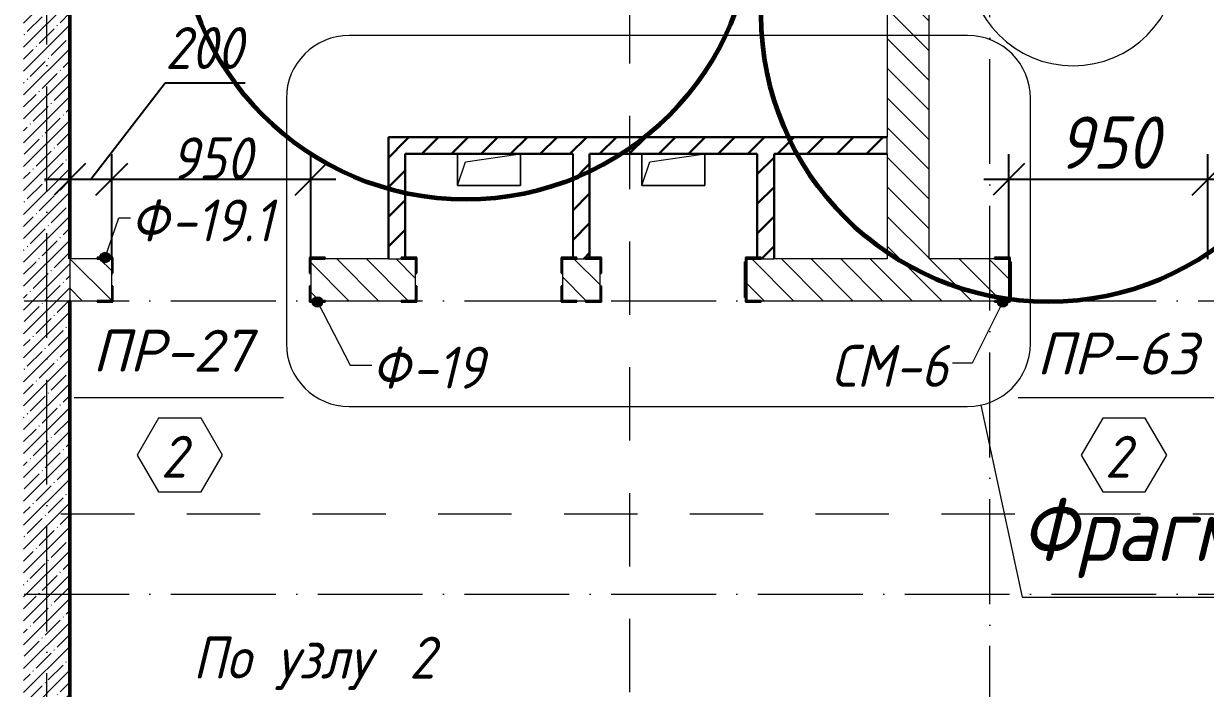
# Model space of a CAD drawing. Header units: millimetres. Extents: x -6064 to 178764, y -5836 to 29924.
# Drawn here: x 84750 to 90388, y 11550 to 14722 of the extents above; entities that cross this region are included whole.
import ezdxf

# ---------------------------------------------------------------- set-up
doc = ezdxf.new("R2010")
doc.units = ezdxf.units.MM
doc.linetypes.add('01 Штриховая _4 мм_', pattern=[600, 350, -250])
doc.linetypes.add('50_200_ШТРИХ_1Т_ш5_п1_п1_', pattern=[700, 500, -100, 0, -100])
for name, color, linetype, lineweight in [('1) ПГП Зеленый', 2, 'Continuous', 30), ('A-ANNO-SYMB', 7, 'Continuous', 9), ('A-AREA-IDEN', 7, 'Continuous', 9), ('A-DOOR-IDEN', 7, 'Continuous', 9), ('A-FLOR', 7, 'Continuous', 9), ('A-GENM', 7, 'Continuous', 9), ('A-GENM-1', 7, 'Continuous', 25), ('A-GENM-IDEN', 7, 'Continuous', 9), ('A-WALL-3', 7, 'Continuous', 50), ('A-WALL-PATT-1', 7, 'Continuous', 5), ('G-ANNO-SYMB-1', 7, '01 Штриховая _4 мм_', 9), ('G-ANNO-TEXT', 7, 'Continuous', 9), ('Оси-1', 7, '50_200_ШТРИХ_1Т_ш5_п1_п1_', 9)]:
    doc.layers.add(name, color=color, linetype=linetype, lineweight=lineweight)
doc.layers.add('A-ANNO-DIMS', color=7, linetype='Continuous')
for name, color, linetype, lineweight, true_color in [('A-WALL-1', 7, 'Continuous', 13, 0xce0000), ('A-WALL-7', 7, 'Continuous', 5, 0x008000), ('A-WALL-FNSH-2', 7, 'Continuous', 13, 0xce0000), ('A-WALL-PATT-2', 7, 'Continuous', 5, 0xce0000)]:
    doc.layers.add(name, color=color, linetype=linetype, lineweight=lineweight, true_color=true_color)
doc.styles.add('ISOCPEUR_I', font='isocpeui.ttf', dxfattribs={"width": 0.9, "height": 250})
doc.styles.add('ISOCPEUR_I_2', font='isocpeui.ttf', dxfattribs={"width": 0.9, "height": 200})
doc.styles.add('ISOCPEUR_I_3', font='isocpeui.ttf', dxfattribs={"width": 0.9, "height": 300})
doc.styles.add('ISOCPEUR_I_4', font='isocpeui.ttf', dxfattribs={"height": 200})
doc.dimstyles.new('ISO-2_0_0_9К_СРЕДНИЙ', dxfattribs={"dimscale": 304.8, "dimtxt": 199.196235, "dimasz": 0.492126, "dimexe": 0.393701, "dimexo": 0, "dimgap": 0, "dimtad": 1, "dimdec": 0, "dimzin": 0, "dimdsep": 46, "dimtxsty": 'ISOCPEUR_I_2', "dimblk1": 'OBLIQUE', "dimblk2": 'OBLIQUE', "dimsah": 1, "dimcen": 0.09, "dimdle": 0.393701, "dimazin": 0, "dimtfac": 1, "dimtdec": 4, "dimtix": 1, "dimtmove": 1, "dimatfit": 3, "dimfxl": 1, "dimtvp": 1, "dimtolj": 1, "dimtzin": 0, "dimarcsym": 2})
doc.dimstyles.new('ISO-2_0_0_9К_СРЕДНИЙ_2', dxfattribs={"dimscale": 304.8, "dimtxt": 199.196235, "dimasz": 0.492126, "dimexe": 0.393701, "dimexo": 0, "dimgap": 0, "dimtad": 1, "dimdec": 0, "dimzin": 0, "dimdsep": 46, "dimtxsty": 'ISOCPEUR_I_2', "dimblk1": 'OBLIQUE', "dimblk2": 'OBLIQUE', "dimsah": 1, "dimcen": 0.09, "dimdle": 0.393701, "dimazin": 0, "dimtfac": 1, "dimtdec": 4, "dimtix": 1, "dimtmove": 0, "dimatfit": 3, "dimfxl": 1, "dimtvp": 1, "dimtolj": 1, "dimtzin": 0, "dimarcsym": 2})
doc.dimstyles.new('ISO-2_5_0_9К_БОЛЬШОЙ__с_подложкой_', dxfattribs={"dimscale": 304.8, "dimtxt": 248.995294, "dimasz": 0.492126, "dimexe": 0.393701, "dimexo": 0, "dimgap": 0.164042, "dimtad": 1, "dimdec": 0, "dimzin": 0, "dimdsep": 46, "dimtxsty": 'ISOCPEUR_I', "dimblk1": 'OBLIQUE', "dimblk2": 'OBLIQUE', "dimsah": 1, "dimcen": 0.09, "dimdle": 0.393701, "dimazin": 0, "dimtfac": 1, "dimtdec": 4, "dimtix": 1, "dimtmove": 0, "dimatfit": 3, "dimfxl": 1, "dimtvp": 1, "dimtfill": 1, "dimtolj": 1, "dimtzin": 0, "dimarcsym": 2})
pattern_1 = [(135, (0, 0), (-70.71068, -70.71068), [])]
pattern_2 = [(45, (0, 0), (-70.71068, 70.71068), [])]

# ---------------------------------------------------------------- blocks, each defined once
blk = doc.blocks.new('AR_Отверстие прямоугольное _в плите_ - AR_Отверстие прямоугольное _в плите_-24489712-АР1_1_Кладочный план 2 этажа')
at = {"layer": 'A-GENM'}
for p, q in [((-150, 75), (-150, -75)), ((-112.5, 37.5), (150, 75)), ((150, -75), (150, 75)), ((-150, -75), (-112.5, 37.5)), ((-150, -75), (150, -75))]:
    blk.add_line(p, q, dxfattribs=at)
blk = doc.blocks.new('Фахверк_СКБ_Уголок - Ф-19_200х3980 h-28533769-АР1_1_Кладочный план 2 этажа')
at = {"layer": 'A-GENM-1'}
for p, q in [((200, 156), (125, 156)), ((125, 156), (125, 81)), ((131, 81), (131, 150)), ((131, 150), (200, 150)), ((200, 150), (200, 156)), ((125, 81), (131, 81)), ((131, 19), (125, 19)), ((125, 19), (125, -56)), ((131, -50), (131, 19)), ((125, -56), (200, -56)), ((200, -50), (131, -50)), ((200, -56), (200, -50))]:
    blk.add_line(p, q, dxfattribs=at)
blk = doc.blocks.new('Фахверк_СКБ_Уголок - Ф-19_1_200х3980 h все крепления развернуты-28533837-АР1_1_Кладочный план 2 этажа')
at = {"layer": 'A-GENM-1'}
for p, q in [((200, 156), (125, 156)), ((125, 156), (125, 81)), ((131, 81), (131, 150)), ((131, 150), (200, 150)), ((200, 150), (200, 156)), ((125, 81), (131, 81)), ((131, 19), (125, 19)), ((125, 19), (125, -56)), ((131, -50), (131, 19)), ((125, -56), (200, -56)), ((200, -50), (131, -50)), ((200, -56), (200, -50))]:
    blk.add_line(p, q, dxfattribs=at)
blk = doc.blocks.new('Фахверк_СКБ_Уголок_Тип 2 - СМ-6_200х2180 h-30007491-АР1_1_Кладочный план 2 этажа')
at = {"layer": 'A-GENM-1'}
for p, q in [((125, 156), (125, 81)), ((200, 156), (125, 156)), ((131, 81), (131, 150)), ((131, 150), (200, 150)), ((200, 150), (200, 156)), ((125, 81), (131, 81)), ((131, 19), (125, 19)), ((125, 19), (125, -56)), ((131, -50), (131, 19)), ((125, -56), (200, -56)), ((200, -50), (131, -50)), ((200, -56), (200, -50))]:
    blk.add_line(p, q, dxfattribs=at)
blk = doc.blocks.new('Стойка_Влож_Полоса боковая - Полоса-27101091-АР1_1_Кладочный план 2 этажа')
at = {"layer": 'A-GENM'}
for p, q in [((-5, 85), (0, 85)), ((-5, -85), (-5, 85)), ((0, 31), (0, -31)), ((0, -85), (-5, -85))]:
    blk.add_line(p, q, dxfattribs=at)
blk = doc.blocks.new('План этажа - длина полки 8 мм-17663127-АР1_1_Кладочный план 2 этажа')
at = {"layer": 'A-ANNO-SYMB'}
blk.add_line((-4, 0.001), (4, 0.001), dxfattribs=at)
blk = doc.blocks.new('_Oblique')
at = {"color": 0, "linetype": 'ByBlock', "lineweight": -2}
blk.add_line((-0.5, -0.5), (0.5, 0.5), dxfattribs=at)
blk = doc.blocks.new('DIMBLOCK390-АР1_1_Кладочный план 2 этажа')
at = {"layer": 'A-ANNO-DIMS', "color": 0, "lineweight": -2, "transparency": 16777216}
for p, q in [((85070, 13979.1), (85425.1, 14439)), ((85425.1, 14439), (85807.5, 14439)), ((85170, 13608), (85170, 14099.1)), ((84970, 14085.2), (84970, 13859.1)), ((84850, 13979.1), (85290, 13979.1))]:
    blk.add_line(p, q, dxfattribs=at)
at = {"layer": 'Defpoints', "color": 0, "transparency": 16777216}
for p in [(84970, 14085.2), (85170, 13979.1), (85170, 13608)]:
    blk.add_point(p, dxfattribs=at)
at = {"layer": 'A-ANNO-DIMS', "color": 0, "lineweight": -2, "transparency": 16777216, "xscale": 150, "yscale": 150, "zscale": 150, "rotation": 180}
blk.add_blockref('_Oblique', (84970, 13979.1), dxfattribs=at)
at = {"layer": 'A-ANNO-DIMS', "color": 0, "lineweight": -2, "transparency": 16777216, "xscale": 150, "yscale": 150, "zscale": 150}
blk.add_blockref('_Oblique', (85170, 13979.1), dxfattribs=at)
at = {"layer": 'A-ANNO-DIMS', "color": 0, "transparency": 16777216, "insert": (85425.1, 14705.6), "char_height": 200, "width": 455.087, "attachment_point": 1, "line_spacing_factor": 1.149209, "style": 'ISOCPEUR_I_2'}
blk.add_mtext('\\A1;200', dxfattribs=at)
blk = doc.blocks.new('DIMBLOCK391-АР1_1_Кладочный план 2 этажа')
at = {"layer": 'A-ANNO-DIMS', "color": 0, "lineweight": -2, "transparency": 16777216}
for p, q in [((85170, 13608), (85170, 14099.1)), ((86120, 13600), (86120, 14099.1)), ((85050, 13979.1), (86240, 13979.1))]:
    blk.add_line(p, q, dxfattribs=at)
at = {"layer": 'Defpoints', "color": 0, "transparency": 16777216}
for p in [(86120, 13979.1), (85170, 13608), (86120, 13600)]:
    blk.add_point(p, dxfattribs=at)
at = {"layer": 'A-ANNO-DIMS', "color": 0, "lineweight": -2, "transparency": 16777216, "xscale": 150, "yscale": 150, "zscale": 150, "rotation": 180}
blk.add_blockref('_Oblique', (85170, 13979.1), dxfattribs=at)
at = {"layer": 'A-ANNO-DIMS', "color": 0, "lineweight": -2, "transparency": 16777216, "xscale": 150, "yscale": 150, "zscale": 150}
blk.add_blockref('_Oblique', (86120, 13979.1), dxfattribs=at)
at = {"layer": 'A-ANNO-DIMS', "color": 0, "transparency": 16777216, "insert": (85645, 14079.1), "char_height": 200, "width": 455.087, "attachment_point": 5, "style": 'ISOCPEUR_I_2'}
blk.add_mtext('\\A1;950', dxfattribs=at)
blk = doc.blocks.new('AAR_СКБ_Марка_Двери_Перемычка и проем - Марка перемычки и проема-25306769-АР1_1_Кладочный план 2 этажа')
at = {"layer": 'A-DOOR-IDEN'}
for p, q in [((-5, 0), (5, 0)), ((-0.968, -0.984), (-1.986, -2.747)), ((1.067, -0.984), (-0.968, -0.984)), ((2.085, -2.747), (1.067, -0.984)), ((-1.986, -2.747), (-0.968, -4.509)), ((1.067, -4.509), (2.085, -2.747)), ((-0.968, -4.509), (1.067, -4.509))]:
    blk.add_line(p, q, dxfattribs=at)
blk = doc.blocks.new('DIMBLOCK524-АР1_1_Кладочный план 2 этажа')
at = {"layer": 'A-ANNO-DIMS', "color": 0, "lineweight": -2, "transparency": 16777216}
for p, q in [((89450, 13600), (89450, 14099.1)), ((90400, 13598.6), (90400, 14099.1)), ((89330, 13979.1), (90520, 13979.1))]:
    blk.add_line(p, q, dxfattribs=at)
at = {"layer": 'Defpoints', "color": 0, "transparency": 16777216}
for p in [(90400, 13979.1), (89450, 13600), (90400, 13598.6)]:
    blk.add_point(p, dxfattribs=at)
at = {"layer": 'A-ANNO-DIMS', "color": 0, "lineweight": -2, "transparency": 16777216, "xscale": 150, "yscale": 150, "zscale": 150, "rotation": 180}
blk.add_blockref('_Oblique', (89450, 13979.1), dxfattribs=at)
at = {"layer": 'A-ANNO-DIMS', "color": 0, "lineweight": -2, "transparency": 16777216, "xscale": 150, "yscale": 150, "zscale": 150}
blk.add_blockref('_Oblique', (90400, 13979.1), dxfattribs=at)
at = {"layer": 'A-ANNO-DIMS', "color": 0, "transparency": 16777216, "insert": (89925, 14154.1), "char_height": 250, "width": 568.858, "attachment_point": 5, "style": 'ISOCPEUR_I', "bg_fill": 3, "box_fill_scale": 1.1, "bg_fill_color": 256, "bg_fill_true_color": 13158600, "bg_fill_transparency": 0}
blk.add_mtext('\\A1;950', dxfattribs=at)
blk = doc.blocks.new('Марка_Помещения - Номер-25198446-Объем проектирования 2 этажа')
at = {"layer": 'A-AREA-IDEN'}
for start, end in [(360, 180), (180, 360)]:
    blk.add_arc((0, 0), 2.5, start, end, dxfattribs=at)

msp = doc.modelspace()

# ---------------------------------------------------------------- hatches: boundary and pattern name
at = {"layer": '1) ПГП Зеленый'}
h = msp.add_hatch(dxfattribs=at)
h.set_pattern_fill('FP_24', color=256, style=0, pattern_type=2)
h.set_pattern_definition(pattern_2)
h.paths.add_polyline_path([(86490, 13600), (86551, 13600), (86551, 13606), (86570, 13606), (86570, 14180), (86490, 14180), (86490, 13606)], flags=0)
h = msp.add_hatch(dxfattribs=at)
h.set_pattern_fill('FP_24', color=256, style=0, pattern_type=2)
h.set_pattern_definition(pattern_2)
h.paths.add_polyline_path([(88330, 14100), (88870, 14100), (88870, 14180), (86570, 14180), (86570, 14100), (88250, 14100)], flags=0)
h = msp.add_hatch(dxfattribs=at)
h.set_pattern_fill('FP_24', color=256, style=0, pattern_type=2)
h.set_pattern_definition(pattern_2)
h.paths.add_polyline_path([(87431, 13600), (87431, 13606), (87450, 13606), (87450, 14100), (87370, 14100), (87370, 13606), (87389, 13606), (87389, 13600)], flags=0)
h = msp.add_hatch(dxfattribs=at)
h.set_pattern_fill('FP_24', color=256, style=0, pattern_type=2)
h.set_pattern_definition(pattern_2)
h.paths.add_polyline_path([(88330, 13600), (88330, 14100), (88250, 14100), (88250, 13606), (88269, 13606), (88269, 13600)], flags=0)
at = {"layer": 'A-GENM-IDEN'}
h = msp.add_hatch(color=256, dxfattribs=at)
edge = h.paths.add_edge_path(flags=0)
edge.add_arc((85138.5, 13606), 25, 0, 360)
h = msp.add_hatch(color=256, dxfattribs=at)
edge = h.paths.add_edge_path(flags=0)
edge.add_arc((86151.5, 13394), 25, 0, 360)
h = msp.add_hatch(color=256, dxfattribs=at)
edge = h.paths.add_edge_path(flags=0)
edge.add_arc((89421, 13394), 25, 0, 360)
at = {"layer": 'A-WALL-PATT-1'}
h = msp.add_hatch(dxfattribs=at)
h.set_pattern_fill('FP_7', color=256, style=0, pattern_type=2)
h.set_pattern_definition([(45, (0, 0), (-57.02463, 57.02463), []), (45, (57.025, 0), (-57.02463, 57.02463), [100.806, -20.161, 3.353, -16.808])])
h.paths.add_polyline_path([(84970, 10400), (84970, 16280), (84750, 16280), (84750, 10400)], flags=0)
at = {"layer": 'A-WALL-PATT-2'}
h = msp.add_hatch(dxfattribs=at)
h.set_pattern_fill('FP_22', color=256, style=0, pattern_type=2)
h.set_pattern_definition(pattern_1)
h.paths.add_polyline_path([(89070, 13600), (89070, 16080), (88870, 16080), (88870, 13600)], flags=0)
h = msp.add_hatch(dxfattribs=at)
h.set_pattern_fill('FP_22', color=256, style=0, pattern_type=2)
h.set_pattern_definition(pattern_1)
h.paths.add_polyline_path([(87320, 13400), (87500, 13400), (87500, 13600), (87320, 13600), (87320, 13469)], flags=0)
h.paths.add_polyline_path([(86189, 13400), (86620, 13400), (86620, 13600), (86120, 13600), (86120, 13400)], flags=0)
h.paths.add_polyline_path([(84970, 13400), (85170, 13400), (85170, 13600), (84970, 13600), (84970, 13469)], flags=0)
h = msp.add_hatch(dxfattribs=at)
h.set_pattern_fill('FP_22', color=256, style=0, pattern_type=2)
h.set_pattern_definition(pattern_1)
h.paths.add_polyline_path([(88771.8, 13400), (89450, 13400), (89450, 13600), (88200, 13600), (88200, 13400), (88269, 13400)], flags=0)

# ---------------------------------------------------------------- linework, layer by layer
msp.add_line((87370, 14100), (87370, 13606))
at = {"color": 6, "lineweight": 60}
msp.add_circle((86860.5, 15252.1), 1369.4, dxfattribs=at)
at = {"layer": '1) ПГП Зеленый'}
for p, q in [((88870, 14180), (86490, 14180)), ((86490, 14180), (86490, 13600)), ((86570, 14100), (87370, 14100)), ((86570, 13606), (86570, 14100)), ((87450, 14100), (88250, 14100)), ((87450, 13606), (87450, 14100)), ((88250, 14100), (88250, 13606)), ((88330, 14100), (88870, 14100)), ((88330, 13600), (88330, 14100))]:
    msp.add_line(p, q, dxfattribs=at)
at = {"layer": 'A-ANNO-SYMB'}
for p, q in [((89253.2, 14665.4), (86303.4, 14665.4)), ((86003.4, 14365.4), (86003.4, 13195)), ((89553.2, 13195), (89553.2, 14365.4)), ((86303.4, 12895), (89253.2, 12895)), ((89316.2, 12901.7), (89513, 11984.5)), ((89513, 11984.5), (90159.5, 11984.5))]:
    msp.add_line(p, q, dxfattribs=at)
for centre, start, end in [((86303.4, 14365.4), 90, 180), ((89253.2, 14365.4), 0, 90), ((86303.4, 13195), 180, 270), ((89253.2, 13195), 270, 0)]:
    msp.add_arc(centre, 300, start, end, dxfattribs=at)
at = {"layer": 'A-FLOR'}
for p, q in [((86820.2, 13950), (86820.2, 14100)), ((87120.2, 14100), (87120.2, 13950)), ((87700, 13950), (87700, 14100)), ((88000, 14100), (88000, 13950)), ((87120.2, 13950), (86820.2, 13950)), ((88000, 13950), (87700, 13950))]:
    msp.add_line(p, q, dxfattribs=at)
at = {"layer": 'A-GENM-IDEN'}
for p, q in [((85138.5, 13606), (85204.3, 13795.1)), ((85204.3, 13795.1), (85260.2, 13795.1)), ((86151.5, 13394), (86307.9, 13092.7)), ((89421, 13394), (89275.2, 13101.2)), ((86307.9, 13092.7), (86410.8, 13092.7)), ((89275.2, 13101.2), (89180.8, 13101.2))]:
    msp.add_line(p, q, dxfattribs=at)
for centre in [(85138.5, 13606), (86151.5, 13394), (89421, 13394)]:
    msp.add_circle(centre, 25, dxfattribs=at)
at = {"layer": 'A-WALL-1'}
msp.add_line((84970, 13600), (84970, 13400), dxfattribs=at)
at = {"layer": 'A-WALL-3'}
for p, q in [((84970, 13600), (84970, 17050)), ((84970, 10400), (84970, 13400))]:
    msp.add_line(p, q, dxfattribs=at)
at = {"layer": 'A-WALL-7'}
for p, q in [((88870, 14100), (88870, 14180)), ((86490, 13600), (86551, 13600)), ((87389, 13600), (87431, 13600)), ((88269, 13600), (88330, 13600))]:
    msp.add_line(p, q, dxfattribs=at)
at = {"layer": 'A-WALL-FNSH-2'}
for p, q in [((88870, 16080), (88870, 14180)), ((89070, 13600), (89070, 16080)), ((88870, 14100), (88870, 13600)), ((85101, 13600), (84970, 13600)), ((86490, 13600), (86189, 13600)), ((88870, 13600), (88330, 13600)), ((89381, 13600), (89070, 13600)), ((85170, 13469), (85170, 13531)), ((86120, 13531), (86120, 13469)), ((86620, 13469), (86620, 13531)), ((87320, 13531), (87320, 13469)), ((87500, 13469), (87500, 13531)), ((88200, 13531), (88200, 13469)), ((89450, 13469), (89450, 13531)), ((84970, 13400), (85101, 13400)), ((86189, 13400), (86551, 13400)), ((87389, 13400), (87431, 13400)), ((88269, 13400), (89381, 13400))]:
    msp.add_line(p, q, dxfattribs=at)
at = {"layer": 'G-ANNO-SYMB-1'}
for p, q in [((87642.6, -4667.9), (87642.6, 28387.6)), ((42928.2, 12383.3), (126776.9, 12383.3))]:
    msp.add_line(p, q, dxfattribs=at)
at = {"layer": 'Оси-1'}
for p, q in [((84860, -2880), (84860, 28636.9)), ((89360, -4150), (89360, 28636.9)), ((-4160, 13400), (125951.6, 13400)), ((-4160, 12000), (125951.6, 12000))]:
    msp.add_line(p, q, dxfattribs=at)

# ---------------------------------------------------------------- block references
at = {"layer": 'A-ANNO-SYMB', "xscale": 99.99999999999993, "yscale": 99.99999999999993, "zscale": 99.99999999999993}
msp.add_blockref('План этажа - длина полки 8 мм-17663127-АР1_1_Кладочный план 2 этажа', (90559.5, 11984.5), dxfattribs=at)
at = {"layer": 'A-AREA-IDEN', "xscale": 199.9999999999999, "yscale": 199.9999999999999, "zscale": 199.9999999999999}
msp.add_blockref('Марка_Помещения - Номер-25198446-Объем проектирования 2 этажа', (89756.7, 15021.1), dxfattribs=at)
at = {"layer": 'A-DOOR-IDEN', "xscale": 99.99999999999993, "yscale": 99.99999999999993, "zscale": 99.99999999999993}
for p in [(85490.5, 12938), (89994.5, 12938)]:
    msp.add_blockref('AAR_СКБ_Марка_Двери_Перемычка и проем - Марка перемычки и проема-25306769-АР1_1_Кладочный план 2 этажа', p, dxfattribs=at)
at = {"layer": 'A-GENM'}
for name, p in [('AR_Отверстие прямоугольное _в плите_ - AR_Отверстие прямоугольное _в плите_-24489712-АР1_1_Кладочный план 2 этажа', (86970.2, 14025)), ('AR_Отверстие прямоугольное _в плите_ - AR_Отверстие прямоугольное _в плите_-24489712-АР1_1_Кладочный план 2 этажа', (87850, 14025)), ('Стойка_Влож_Полоса боковая - Полоса-27101091-АР1_1_Кладочный план 2 этажа', (88194, 13500))]:
    msp.add_blockref(name, p, dxfattribs=at)
at = {"layer": 'A-GENM', "rotation": 180}
msp.add_blockref('Стойка_Влож_Полоса боковая - Полоса-27101091-АР1_1_Кладочный план 2 этажа', (89456, 13500), dxfattribs=at)
at = {"layer": 'A-GENM-1', "rotation": 180}
for name, p in [('Фахверк_СКБ_Уголок - Ф-19_1_200х3980 h все крепления развернуты-28533837-АР1_1_Кладочный план 2 этажа', (85301, 13550)), ('Фахверк_СКБ_Уголок - Ф-19_200х3980 h-28533769-АР1_1_Кладочный план 2 этажа', (86751, 13550)), ('Фахверк_СКБ_Уголок - Ф-19_1_200х3980 h все крепления развернуты-28533837-АР1_1_Кладочный план 2 этажа', (87631, 13550)), ('Фахверк_СКБ_Уголок_Тип 2 - СМ-6_200х2180 h-30007491-АР1_1_Кладочный план 2 этажа', (89581, 13550))]:
    msp.add_blockref(name, p, dxfattribs=at)
at = {"layer": 'A-GENM-1'}
for name, p in [('Фахверк_СКБ_Уголок - Ф-19_200х3980 h-28533769-АР1_1_Кладочный план 2 этажа', (85989, 13450)), ('Фахверк_СКБ_Уголок - Ф-19_1_200х3980 h все крепления развернуты-28533837-АР1_1_Кладочный план 2 этажа', (87189, 13450)), ('Фахверк_СКБ_Уголок_Тип 2 - СМ-6_200х2180 h-30007491-АР1_1_Кладочный план 2 этажа', (88069, 13450))]:
    msp.add_blockref(name, p, dxfattribs=at)

# ---------------------------------------------------------------- texts
at = {"layer": 'A-ANNO-SYMB', "insert": (89505.5, 12457.9), "char_height": 300, "width": 2085.189, "attachment_point": 1, "style": 'ISOCPEUR_I_3'}
msp.add_mtext('Фрагмент', dxfattribs=at)
at = {"layer": 'A-DOOR-IDEN', "char_height": 200, "width": 158.734, "attachment_point": 1, "style": 'ISOCPEUR_I_2'}
for insert in [(85404.3, 12755.3), (89908.3, 12755.3)]:
    msp.add_mtext('\\fISOCPEUR|b0|i1|c204|p34|;\\W.9;2', dxfattribs=dict(at, insert=insert))
at = {"layer": 'A-GENM-IDEN', "char_height": 200, "attachment_point": 1}
for s, insert, width, style in [('\\fISOCPEUR|b0|i1|c204|p34|;\\W.9;Ф', (85260.2, 13882.8), 230.886, 'ISOCPEUR_I_2'), ('-19.1', (85450.7, 13882.8), 620.506, 'ISOCPEUR_I_2'), ('ПР', (85078.2, 13261.2), 416.877, 'ISOCPEUR_I_4'), ('-27', (85422.1, 13261.2), 529.114, 'ISOCPEUR_I_4'), ('ПР', (89582.2, 13247.2), 416.877, 'ISOCPEUR_I_4'), ('-63', (89926.2, 13247.2), 529.114, 'ISOCPEUR_I_4'), ('\\fISOCPEUR|b0|i1|c204|p34|;\\W.9;Ф', (86410.8, 13180.3), 230.886, 'ISOCPEUR_I_2'), ('-19', (86601.3, 13180.3), 432.911, 'ISOCPEUR_I_2'), ('СМ', (88603.4, 13188.8), 367.975, 'ISOCPEUR_I_2'), ('-6', (88907, 13188.8), 317.468, 'ISOCPEUR_I_2')]:
    msp.add_mtext(s, dxfattribs=dict(at, insert=insert, width=width, style=style))
at = {"layer": 'G-ANNO-TEXT', "char_height": 200, "attachment_point": 1, "style": 'ISOCPEUR_I_2'}
for s, insert, width in [('По', (85557.7, 11796.7), 346.329), ('\\fISOCPEUR|b0|i1|c204|p34|;\\W.9; ', (85843.5, 11796.7), 137.089), (' 2', (86474.5, 11796.7), 295.823), ('узлу', (85956.6, 11796.7), 627.721)]:
    msp.add_mtext(s, dxfattribs=dict(at, insert=insert, width=width))

# ---------------------------------------------------------------- dimensions: what is measured, and where the dimension line sits
at = {"layer": 'A-ANNO-DIMS'}
dim = msp.add_linear_dim(base=(85170, 13979.1), p1=(84970, 14085.2), p2=(85170, 13608), dimstyle='ISO-2_0_0_9К_СРЕДНИЙ', override={"dimpost": '<>', "dimfxl": 517.375639}, dxfattribs=at)
dim.commit()
dim.dimension.update_dxf_attribs({"geometry": 'DIMBLOCK390-АР1_1_Кладочный план 2 этажа', "text_midpoint": (85425.1, 14439), "dimtype": 160})
dim = msp.add_linear_dim(base=(86120, 13979.1), p1=(85170, 13608), p2=(86120, 13600), dimstyle='ISO-2_0_0_9К_СРЕДНИЙ_2', override={"dimpost": '<>', "dimfxl": 950.033684}, dxfattribs=at)
dim.commit()
dim.dimension.update_dxf_attribs({"geometry": 'DIMBLOCK391-АР1_1_Кладочный план 2 этажа', "text_midpoint": (85645, 14079.1)})

# ---------------------------------------------------------------- next in the draw order: dimensions: what is measured, and where the dimension line sits
dim = msp.add_linear_dim(base=(90400, 13979.1), p1=(89450, 13600), p2=(90400, 13598.6), dimstyle='ISO-2_5_0_9К_БОЛЬШОЙ__с_подложкой_', override={"dimpost": '<>', "dimfxl": 950.001075}, dxfattribs=at)
dim.commit()
dim.dimension.update_dxf_attribs({"geometry": 'DIMBLOCK524-АР1_1_Кладочный план 2 этажа', "text_midpoint": (89925, 14154.1)})

# ---------------------------------------------------------------- next in the draw order: linework, layer by layer
at = {"color": 6, "lineweight": 60}
msp.add_circle((89638.4, 14763.4), 1369.4, dxfattribs=at)

doc.saveas('drawing.dxf')
